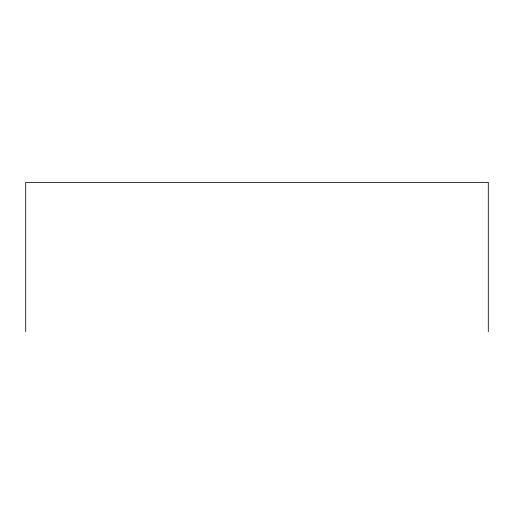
<?xml version="1.0" encoding="UTF-8"?>
<svg xmlns="http://www.w3.org/2000/svg" width="514" height="514" viewBox="0 0 514 514"><rect width="100%" height="100%" fill="white"/><g stroke="black" fill="none" stroke-linecap="round" stroke-linejoin="round"><path stroke-width="0.77" d="M488.3 331.633L488.3 182.367L25.7 182.367L25.7 331.633"/></g></svg>
